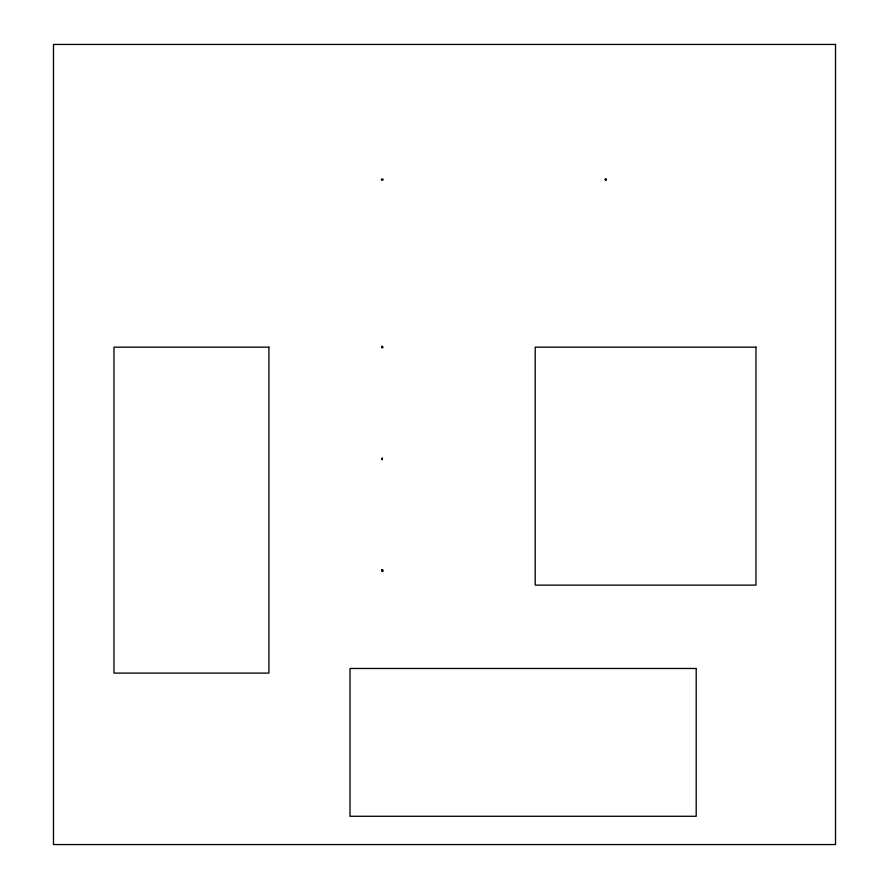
<?xml version="1.0" encoding="UTF-8"?>
<svg xmlns="http://www.w3.org/2000/svg" width="889" height="889" viewBox="0 0 889 889"><rect width="100%" height="100%" fill="white"/><g stroke="black" fill="none" stroke-linecap="round" stroke-linejoin="round"><path stroke-width="1.33" d="M605.653 179.634L605.72 179.189M383.181 179.967L382.937 179.178M382.626 570.238L382.026 569.827L382.626 569.871M382.57 570.227C381.648 569.56 383.303 570.371 382.237 569.649M381.848 347.743L382.937 347.743M382.103 570.071L382.459 570.016M381.803 570.782C381.148 572.172 384.015 571.571 382.703 570.538M382.103 458.391L382.103 459.369M382.248 180.089C381.303 181.078 380.881 178.122 382.326 179.133M381.848 347.188C384.248 347.655 381.425 344.721 381.903 347.243M605.509 180.011L605.442 179.245M605.187 179.245L605.187 179.922M382.292 457.991L382.381 459.769M381.759 458.535L381.759 459.224M835.516 44.45L53.484 44.45L53.484 844.55L835.516 844.55L835.516 44.45M268.923 347.154L113.97 347.154L113.97 673.106L268.923 673.106L268.923 347.154M755.961 347.154L535.211 347.154L535.211 585.118L755.961 585.118L755.961 347.154M696.198 668.472L350.022 668.472L350.022 816.28L696.198 816.28L696.198 668.472M605.809 180.467L605.809 178.689L605.72 180.467"/></g></svg>
